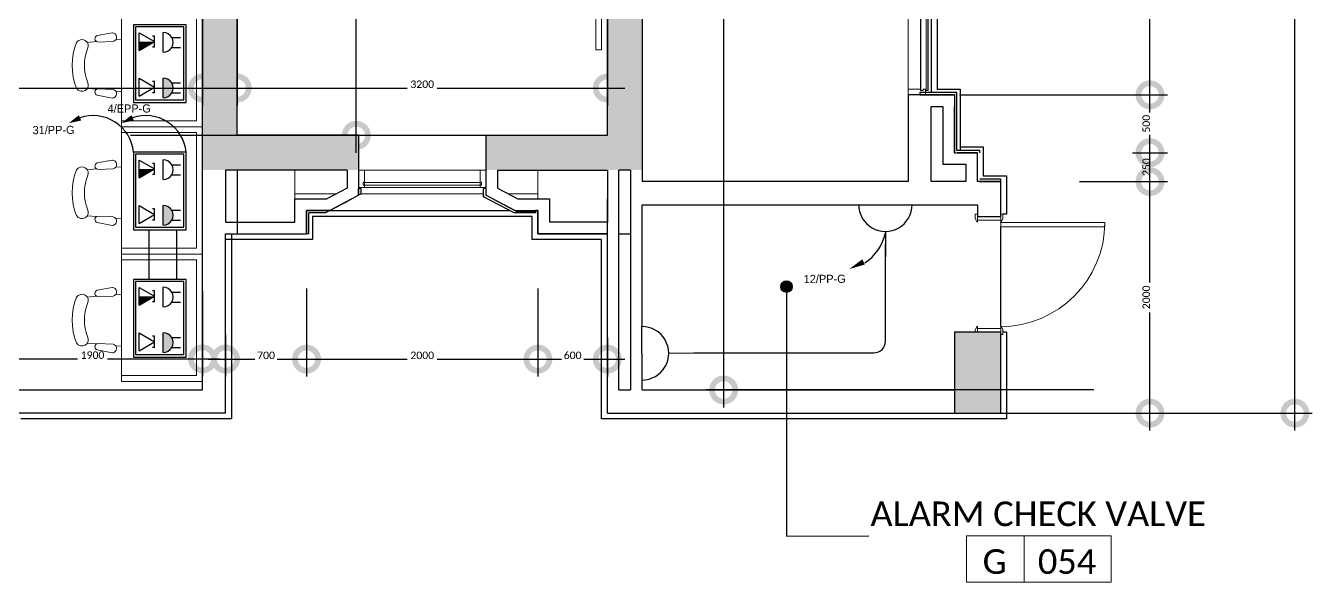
# Model space of a CAD drawing. Header units: metres. Extents: x 15.7 to 112.1, y 4.7 to 71.5.
# Drawn here: x 86.07 to 97.19, y 36.89 to 41.69 of the extents above; entities that cross this region are included whole.
import ezdxf

# ---------------------------------------------------------------- set-up
doc = ezdxf.new("R2010")
doc.units = ezdxf.units.M
doc.set_wipeout_variables(frame=1)
doc.linetypes.add('ECG_Line-Ptrn-Sold', pattern=[9144.001, 9144, -0.001])
doc.layers.get('0').update_dxf_attribs({"color": 3})
for name, color, linetype in [('00', 252, 'Continuous'), ('E-SOCKET', 3, 'Continuous'), ('EL. BLOCK', 3, 'Continuous'), ('PW', 4, 'Continuous')]:
    doc.layers.add(name, color=color, linetype=linetype)
for name, color, linetype, lineweight in [('03-A-XR-GF$0$A-FURN', 55, 'Continuous', 5), ('A-DIM', 7, 'Continuous', 5), ('A-DOOR', 5, 'Continuous', 5), ('A-ELEV', 1, 'ECG_Line-Ptrn-Sold', 9), ('A-FLOR-HRAL', 1, 'Continuous', 9), ('A-STAIR', 1, 'ECG_Line-Ptrn-Sold', 13), ('A-TEXT', 7, 'ECG_Line-Ptrn-Sold', 13), ('A-TONE', 40, 'ECG_Line-Ptrn-Sold', 50), ('A-WIN', 4, 'ECG_Line-Ptrn-Sold', 5)]:
    doc.layers.add(name, color=color, linetype=linetype, lineweight=lineweight)
doc.styles.add('Calibri', font='calibri.ttf', dxfattribs={"height": 0.212639})
doc.dimstyles.new('ECG_Dimn-Detl-100', dxfattribs={"dimscale": 0.3048, "dimtxt": 0.25, "dimasz": 1.312336, "dimexe": 0.492126, "dimexo": 0.0625, "dimgap": 0, "dimtad": 1, "dimdec": 0, "dimlfac": 1000, "dimzin": 0, "dimdsep": 46, "dimtxsty": 'Calibri', "dimblk1": 'DOTSMALL', "dimblk2": 'DOTSMALL', "dimsah": 1, "dimcen": 0.09, "dimdle": 0.492126, "dimazin": 0, "dimtfac": 1, "dimtdec": 4, "dimtix": 1, "dimtmove": 0, "dimatfit": 3, "dimfxl": 0.492126, "dimfxlon": 1, "dimtvp": 1, "dimtolj": 1, "dimtzin": 0, "dimarcsym": 2})
doc.dimstyles.new('ECG_Dimn-Detl-100_1', dxfattribs={"dimscale": 0.3048, "dimtxt": 0.25, "dimasz": 1.312336, "dimexe": 0.492126, "dimexo": 0.0625, "dimgap": 0, "dimtad": 1, "dimdec": 0, "dimlfac": 1000, "dimzin": 0, "dimdsep": 46, "dimtxsty": 'Calibri', "dimblk1": 'DOTSMALL', "dimblk2": 'DOTSMALL', "dimsah": 1, "dimcen": 0.09, "dimdle": 0.492126, "dimazin": 0, "dimtfac": 1, "dimtdec": 4, "dimtix": 1, "dimtmove": 2, "dimatfit": 3, "dimfxl": 0.492126, "dimfxlon": 1, "dimtvp": 1, "dimtolj": 1, "dimtzin": 0, "dimarcsym": 2})
doc.dimstyles.new('ECG_Dimn-Detl-100_2', dxfattribs={"dimscale": 0.3048, "dimtxt": 0.25, "dimasz": 1.312336, "dimexe": 0.492126, "dimexo": 0.0625, "dimgap": 0, "dimtad": 1, "dimdec": 0, "dimlfac": 1000, "dimzin": 0, "dimdsep": 46, "dimtxsty": 'Calibri', "dimblk1": 'DOTSMALL', "dimblk2": 'DOTSMALL', "dimsah": 1, "dimcen": 0.09, "dimdle": 0.492126, "dimazin": 0, "dimtfac": 1, "dimtdec": 4, "dimtix": 1, "dimtmove": 0, "dimatfit": 3, "dimfxl": 0.492126, "dimfxlon": 1, "dimtvp": 1, "dimtolj": 1, "dimtzin": 0, "dimarcsym": 2})
pattern_1 = [(0, (0, 0), (0.406, 0.102), [0.034, -0.271, 0.034, -0.271, -1.626]), (0, (0, 0), (0.406, 0.102), [-0.61, 0.034, -0.576, 0.034, -0.271, -0.711]), (0, (0, 0), (0.406, 0.102), [-1.524, 0.034, -0.17, 0.034, -0.474]), (120, (0.152, 0.051), (-0.29133459, 0.30060631), [0.034, -0.271, 0.034, -0.271, -1.626]), (120, (0.152, 0.051), (-0.29133459, 0.30060631), [-0.61, 0.034, -0.576, 0.034, -0.271, -0.711]), (120, (0.152, 0.051), (-0.29133459, 0.30060631), [-1.524, 0.034, -0.17, 0.034, -0.474]), (240, (0.203, 0.254), (-0.11466541, -0.40260631), [0.034, -0.271, 0.034, -0.271, -1.626]), (240, (0.203, 0.254), (-0.11466541, -0.40260631), [-0.61, 0.034, -0.576, 0.034, -0.271, -0.711]), (240, (0.203, 0.254), (-0.11466541, -0.40260631), [-1.524, 0.034, -0.17, 0.034, -0.474])]

# ---------------------------------------------------------------- blocks, each defined once
blk = doc.blocks.new('ECG_ Door-Single Leaf-Gnrc - 1000x2200 mm-V56-GROUND FLOOR PLAN')
at = {"layer": 'A-DOOR'}
for p, q in [((-0.5, 0.12), (-0.48, 0.12)), ((-0.48, 0.12), (-0.454, 0.106)), ((0.454, 0.106), (0.48, 0.12)), ((0.48, 0.12), (0.52, 0.12)), ((0.52, 0.12), (0.52, 0.1)), ((-0.45, 0.1), (-0.5, 0.1)), ((-0.5, 0.1), (-0.468, 0.1)), ((-0.468, 0.1), (-0.468, -0.1)), ((0.5, 0.1), (0.45, 0.1)), ((0.468, 0.1), (0.5, 0.1)), ((0.468, -0.1), (0.468, 0.1)), ((-0.52, -0.12), (-0.52, -0.1)), ((-0.5, -0.1), (-0.45, -0.1)), ((-0.468, -0.1), (-0.5, -0.1)), ((-0.454, -0.106), (-0.48, -0.12)), ((0.408, -0.1), (0.448, -0.1)), ((0.408, -1), (0.408, -0.1)), ((0.408, -0.1), (0.408, -1)), ((0.448, -0.1), (0.408, -0.1)), ((0.448, -0.1), (0.448, -1)), ((0.448, -1), (0.448, -0.1)), ((0.45, -0.1), (0.5, -0.1)), ((0.48, -0.12), (0.454, -0.106)), ((0.5, -0.1), (0.468, -0.1)), ((0.52, -0.1), (0.52, -0.12)), ((-0.48, -0.12), (-0.52, -0.12)), ((0.52, -0.12), (0.48, -0.12)), ((0.448, -1), (0.408, -1)), ((0.408, -1), (0.448, -1))]:
    blk.add_line(p, q, dxfattribs=at)
for centre, radius, start, end in [((-0.458, 0.099), 0.00806, 7.125, 60.2551), ((0.458, 0.099), 0.00806, 119.7449, 172.875), ((-0.458, -0.099), 0.00806, 299.7449, 352.875), ((0.448, -0.1), 0.9, 180, 270), ((0.458, -0.099), 0.00806, 187.125, 240.2551)]:
    blk.add_arc(centre, radius, start, end, dxfattribs=at)
blk = doc.blocks.new('Rectangular Mullion - ECG-RIGHT-END-MULION-DETAIL-V70-GROUND FLOOR PLAN')
at = {"layer": 'A-WIN'}
for p, q in [((0, 0.118), (-0.05, 0.118)), ((-0.05, 0.012), (-0.05, 0.118)), ((0, -0.032), (0, 0.118)), ((-0.05, 0.012), (-0.038, 0.012)), ((-0.038, 0.012), (-0.038, -0.012)), ((-0.038, -0.012), (-0.05, -0.012)), ((-0.05, -0.012), (-0.05, -0.032)), ((-0.05, -0.032), (0, -0.032))]:
    blk.add_line(p, q, dxfattribs=at)
blk = doc.blocks.new('Walls 15 - Walls 2-3115653-GROUND FLOOR PLAN')
at = {"layer": 'A-ELEV'}
for p, q in [((88.394, 40.447), (88.394, 40.242)), ((90.494, 40.242), (90.494, 40.447)), ((88.394, 40.242), (88.753, 40.242)), ((88.394, 40.197), (88.394, 40.242)), ((88.964, 40.242), (90.024, 40.242)), ((90.235, 40.242), (90.494, 40.242)), ((90.494, 40.242), (90.494, 40.197))]:
    blk.add_line(p, q, dxfattribs=at)
blk = doc.blocks.new('Rectangular Mullion - ECG-MID-MULION-DETAIL-V71-GROUND FLOOR PLAN')
at = {"layer": 'A-ELEV'}
for p, q in [((89.994, 40.447), (88.994, 40.447)), ((88.994, 40.317), (88.994, 40.341)), ((89.994, 40.341), (88.994, 40.341)), ((89.994, 40.317), (88.994, 40.317)), ((88.994, 40.297), (89.994, 40.297)), ((89.994, 40.341), (89.994, 40.317))]:
    blk.add_line(p, q, dxfattribs=at)
blk = doc.blocks.new('Rectangular Mullion - ECG-LEFT-END-MULION-DETAIL-V72-GROUND FLOOR PLAN')
at = {"layer": 'A-WIN'}
for p, q in [((0, 0.118), (-0.05, 0.118)), ((-0.05, 0.012), (-0.05, 0.118)), ((0, -0.032), (0, 0.118)), ((-0.05, 0.012), (-0.038, 0.012)), ((-0.038, 0.012), (-0.038, -0.012)), ((-0.038, -0.012), (-0.05, -0.012)), ((-0.05, -0.012), (-0.05, -0.032)), ((-0.05, -0.032), (0, -0.032))]:
    blk.add_line(p, q, dxfattribs=at)
blk = doc.blocks.new('Railing - Railing-3136380-GROUND FLOOR PLAN')
at = {"layer": 'A-FLOR-HRAL'}
for p, q in [((91.044, 43.59), (90.994, 43.567)), ((90.994, 41.787), (90.994, 43.567)), ((91.044, 41.787), (91.044, 43.59)), ((90.994, 41.487), (90.994, 41.787)), ((91.044, 41.487), (91.044, 41.787)), ((91.044, 41.487), (90.994, 41.487))]:
    blk.add_line(p, q, dxfattribs=at)
at = {"layer": 'A-STAIR'}
for p, q in [((90.994, 45.687), (91.044, 45.687)), ((90.994, 45.387), (90.994, 45.687)), ((91.044, 45.387), (91.044, 45.687)), ((90.994, 43.567), (90.994, 45.387)), ((91.044, 43.59), (91.044, 45.387))]:
    blk.add_line(p, q, dxfattribs=at)
blk = doc.blocks.new('B806-B02 - CALL CENTER - FURN GROUND FLOOR_dwg_03-A-XR-GF$0$chair-3478258-GROUND FLOOR PLAN')
at = {"layer": '03-A-XR-GF$0$A-FURN'}
for p, q in [((22.193, -2.559), (22.061, -2.535)), ((21.982, -2.594), (22.027, -2.595)), ((22.188, -2.615), (22.054, -2.611)), ((22.199, -2.611), (22.278, -2.618)), ((21.982, -3.041), (22.027, -3.039)), ((22.188, -3.02), (22.054, -3.024)), ((22.193, -3.075), (22.061, -3.099)), ((22.199, -3.023), (22.278, -3.016))]:
    blk.add_line(p, q, dxfattribs=at)
for centre, radius, start, end in [((22.063, -2.573), 0.0384, 93.5132, 255.9932), ((22.182, -2.586), 0.0291, 282.2827, 67.7765), ((22.323, -2.648), 0.0542, 31.265, 209.6825), ((21.898, -2.817), 0.511, 337.2611, 22.7389), ((21.891, -2.817), 0.411, 339.7134, 20.2866), ((22.323, -2.986), 0.0542, 150.3175, 328.735), ((22.063, -3.061), 0.0384, 104.0068, 266.4868), ((22.182, -3.048), 0.0291, 292.2235, 77.7173)]:
    blk.add_arc(centre, radius, start, end, dxfattribs=at)
blk = doc.blocks.new('B806-B02 - CALL CENTER - FURN GROUND FLOOR_dwg_03-A-XR-GF$0$UNIT130-V137-GROUND FLOOR PLAN')
at = {"layer": '03-A-XR-GF$0$A-FURN'}
for p, q in [((-0.725, -1.05), (-0.725, -0.25)), ((-0.025, -1.2), (-0.725, -1.2))]:
    blk.add_line(p, q, dxfattribs=at)
at = {"layer": '03-A-XR-GF$0$A-FURN', "flags": 128}
for points in [[(-0.725, -1.2), (-0.725, -0.1), (-0.025, -0.1)], [(-0.725, -1.15), (-0.075, -1.15), (-0.075, -0.15), (-0.725, -0.15)]]:
    blk.add_lwpolyline(points, dxfattribs=at)
at = {"extrusion": (0, 0, -1), "zscale": -1}
blk.add_blockref('B806-B02 - CALL CENTER - FURN GROUND FLOOR_dwg_03-A-XR-GF$0$chair-3478258-GROUND FLOOR PLAN', (-21.257, 2.147), dxfattribs=at)
blk = doc.blocks.new('B806-B02 - CALL CENTER - FURN GROUND FLOOR_dwg_03-A-XR-GF$0$UNIT130-V138-GROUND FLOOR PLAN')
at = {"layer": '03-A-XR-GF$0$A-FURN'}
for p, q in [((-0.725, -1.05), (-0.725, -0.25)), ((-0.025, -1.2), (-0.725, -1.2))]:
    blk.add_line(p, q, dxfattribs=at)
at = {"layer": '03-A-XR-GF$0$A-FURN', "flags": 128}
for points in [[(-0.725, -1.2), (-0.725, -0.1), (-0.025, -0.1)], [(-0.725, -1.15), (-0.075, -1.15), (-0.075, -0.15), (-0.725, -0.15)]]:
    blk.add_lwpolyline(points, dxfattribs=at)
at = {"extrusion": (0, 0, -1), "zscale": -1}
blk.add_blockref('B806-B02 - CALL CENTER - FURN GROUND FLOOR_dwg_03-A-XR-GF$0$chair-3478258-GROUND FLOOR PLAN', (-21.257, 2.147), dxfattribs=at)
blk = doc.blocks.new('B806-B02 - CALL CENTER - FURN GROUND FLOOR_dwg_03-A-XR-GF$0$UNIT130-V139-GROUND FLOOR PLAN')
at = {"layer": '03-A-XR-GF$0$A-FURN'}
for p, q in [((-0.725, -1.05), (-0.725, -0.25)), ((-0.025, -1.2), (-0.725, -1.2))]:
    blk.add_line(p, q, dxfattribs=at)
at = {"layer": '03-A-XR-GF$0$A-FURN', "flags": 128}
for points in [[(-0.725, -1.2), (-0.725, -0.1), (-0.025, -0.1)], [(-0.725, -1.15), (-0.075, -1.15), (-0.075, -0.15), (-0.725, -0.15)]]:
    blk.add_lwpolyline(points, dxfattribs=at)
at = {"extrusion": (0, 0, -1), "zscale": -1}
blk.add_blockref('B806-B02 - CALL CENTER - FURN GROUND FLOOR_dwg_03-A-XR-GF$0$chair-3478258-GROUND FLOOR PLAN', (-21.257, 2.147), dxfattribs=at)
blk = doc.blocks.new('B806-B02 - CALL CENTER - FURN GROUND FLOOR_dwg-3278331-GROUND FLOOR PLAN')
at = {"rotation": 359.9999845375016}
for name, p in [('B806-B02 - CALL CENTER - FURN GROUND FLOOR_dwg_03-A-XR-GF$0$UNIT130-V137-GROUND FLOOR PLAN', (87.619, 42.021)), ('B806-B02 - CALL CENTER - FURN GROUND FLOOR_dwg_03-A-XR-GF$0$UNIT130-V138-GROUND FLOOR PLAN', (87.619, 40.921)), ('B806-B02 - CALL CENTER - FURN GROUND FLOOR_dwg_03-A-XR-GF$0$UNIT130-V139-GROUND FLOOR PLAN', (87.619, 39.821))]:
    blk.add_blockref(name, p, dxfattribs=at)
blk = doc.blocks.new('Louver System Panel - ECG_Panl-Louver-Gnrc-3401721-GROUND FLOOR PLAN')
at = {"layer": 'A-WIN'}
for p, q in [((0.762, 0.009), (-0.762, 0.009)), ((-0.243, 0.009), (-0.762, 0.009)), ((-0.243, 0.009), (-0.762, 0.009)), ((-0.243, 0.009), (-0.762, 0.009)), ((-0.243, 0.009), (-0.762, 0.009)), ((-0.243, 0.009), (-0.762, 0.009)), ((-0.243, 0.009), (-0.762, 0.009)), ((-0.243, 0.009), (-0.762, 0.009)), ((-0.077, 0.009), (-0.214, 0.009)), ((-0.077, 0.009), (-0.214, 0.009)), ((-0.077, 0.009), (-0.214, 0.009)), ((-0.077, 0.009), (-0.214, 0.009)), ((-0.077, 0.009), (-0.214, 0.009)), ((-0.077, 0.009), (-0.214, 0.009)), ((-0.077, 0.009), (-0.214, 0.009)), ((0.025, 0.009), (-0.049, 0.009)), ((0.025, 0.009), (-0.049, 0.009)), ((0.025, 0.009), (-0.049, 0.009)), ((0.025, 0.009), (-0.049, 0.009)), ((0.025, 0.009), (-0.049, 0.009)), ((0.025, 0.009), (-0.049, 0.009)), ((0.025, 0.009), (-0.049, 0.009)), ((0.1, 0.009), (0.06, 0.009)), ((0.1, 0.009), (0.06, 0.009)), ((0.1, 0.009), (0.06, 0.009)), ((0.1, 0.009), (0.06, 0.009)), ((0.1, 0.009), (0.06, 0.009)), ((0.1, 0.009), (0.06, 0.009)), ((0.1, 0.009), (0.06, 0.009)), ((0.264, 0.009), (0.214, 0.009)), ((0.264, 0.009), (0.214, 0.009)), ((0.264, 0.009), (0.214, 0.009)), ((0.264, 0.009), (0.214, 0.009)), ((0.264, 0.009), (0.214, 0.009)), ((0.264, 0.009), (0.214, 0.009)), ((0.264, 0.009), (0.214, 0.009)), ((0.5, 0.009), (0.283, 0.009)), ((0.5, 0.009), (0.283, 0.009)), ((0.5, 0.009), (0.283, 0.009)), ((0.5, 0.009), (0.283, 0.009)), ((0.5, 0.009), (0.283, 0.009)), ((0.5, 0.009), (0.283, 0.009)), ((0.5, 0.009), (0.283, 0.009)), ((0.693, 0.009), (0.577, 0.009)), ((0.693, 0.009), (0.577, 0.009)), ((0.693, 0.009), (0.577, 0.009)), ((0.693, 0.009), (0.577, 0.009)), ((0.693, 0.009), (0.577, 0.009)), ((0.693, 0.009), (0.577, 0.009)), ((0.693, 0.009), (0.577, 0.009)), ((-0.762, -0.039), (-0.762, -0.032)), ((0.762, -0.039), (-0.762, -0.039)), ((-0.762, -0.039), (-0.762, -0.053)), ((-0.762, -0.053), (0.762, -0.053)), ((-0.762, -0.054), (0.762, -0.054)), ((-0.762, -0.054), (-0.243, -0.054)), ((-0.762, -0.054), (-0.243, -0.054)), ((-0.762, -0.054), (-0.243, -0.054)), ((-0.762, -0.054), (-0.243, -0.054)), ((-0.762, -0.054), (-0.243, -0.054)), ((-0.762, -0.054), (-0.243, -0.054)), ((-0.214, -0.054), (-0.077, -0.054)), ((-0.214, -0.054), (-0.077, -0.054)), ((-0.214, -0.054), (-0.077, -0.054)), ((-0.214, -0.054), (-0.077, -0.054)), ((-0.214, -0.054), (-0.077, -0.054)), ((-0.214, -0.054), (-0.077, -0.054)), ((-0.049, -0.054), (0.025, -0.054)), ((-0.049, -0.054), (0.025, -0.054)), ((-0.049, -0.054), (0.025, -0.054)), ((-0.049, -0.054), (0.025, -0.054)), ((-0.049, -0.054), (0.025, -0.054)), ((-0.049, -0.054), (0.025, -0.054)), ((0.06, -0.054), (0.1, -0.054)), ((0.06, -0.054), (0.1, -0.054)), ((0.06, -0.054), (0.1, -0.054)), ((0.06, -0.054), (0.1, -0.054)), ((0.06, -0.054), (0.1, -0.054)), ((0.06, -0.054), (0.1, -0.054)), ((0.214, -0.054), (0.264, -0.054)), ((0.214, -0.054), (0.264, -0.054)), ((0.214, -0.054), (0.264, -0.054)), ((0.214, -0.054), (0.264, -0.054)), ((0.214, -0.054), (0.264, -0.054)), ((0.214, -0.054), (0.264, -0.054)), ((0.283, -0.054), (0.5, -0.054)), ((0.283, -0.054), (0.5, -0.054)), ((0.283, -0.054), (0.5, -0.054)), ((0.283, -0.054), (0.5, -0.054)), ((0.283, -0.054), (0.5, -0.054)), ((0.283, -0.054), (0.5, -0.054)), ((0.577, -0.054), (0.693, -0.054)), ((0.577, -0.054), (0.693, -0.054)), ((0.577, -0.054), (0.693, -0.054)), ((0.577, -0.054), (0.693, -0.054)), ((0.577, -0.054), (0.693, -0.054)), ((0.577, -0.054), (0.693, -0.054)), ((0.762, -0.032), (0.762, -0.039)), ((0.762, -0.053), (0.762, -0.039))]:
    blk.add_line(p, q, dxfattribs=at)
at = {"layer": 'A-WIN', "flags": 128}
for points in [[(-0.762, -0.053), (-0.762, -0.054), (-0.762, -0.053), (-0.762, -0.053)], [(-0.762, -0.053), (-0.762, -0.054), (-0.762, -0.053)], [(-0.762, -0.053), (-0.762, -0.054), (-0.762, -0.053)], [(-0.762, -0.053), (-0.762, -0.054), (-0.762, -0.053)], [(-0.762, -0.053), (-0.762, -0.054), (-0.762, -0.053)], [(-0.762, -0.053), (-0.762, -0.054), (-0.762, -0.053)], [(-0.762, -0.053), (-0.762, -0.054), (-0.762, -0.053)], [(0.762, -0.053), (0.762, -0.053), (0.762, -0.054)]]:
    blk.add_lwpolyline(points, dxfattribs=at)
blk = doc.blocks.new('Rectangular Mullion - ECG-LEFT-END-MULION-DETAIL-V160-GROUND FLOOR PLAN')
at = {"layer": 'A-ELEV'}
for p, q in [((93.694, 46.447), (93.694, 44.947)), ((93.8, 46.447), (93.804, 46.447)), ((93.8, 44.947), (93.8, 46.447)), ((93.804, 44.947), (93.8, 44.947))]:
    blk.add_line(p, q, dxfattribs=at)
blk = doc.blocks.new('Rectangular Mullion - ECG-LEFT-END-MULION-DETAIL-3044803-GROUND FLOOR PLAN')
at = {"layer": 'A-WIN'}
for p, q in [((0, 0.032), (-0.05, 0.032)), ((-0.05, 0.032), (-0.05, 0.012)), ((-0.05, 0.012), (-0.038, 0.012)), ((-0.038, 0.012), (-0.038, -0.012)), ((0, -0.118), (0, 0.032)), ((-0.05, -0.012), (-0.05, -0.118)), ((-0.038, -0.012), (-0.05, -0.012)), ((-0.05, -0.118), (0, -0.118))]:
    blk.add_line(p, q, dxfattribs=at)
blk = doc.blocks.new('ECG_G-Tag-Room - ECG_G-Tag-Room-Engl-1568319-GROUND FLOOR PLAN')
at = {"layer": 'A-TEXT'}
for p, q in [((-0.00625, 0), (-0.00625, -0.004)), ((0.00625, 0), (-0.00625, 0)), ((-0.00125, -0.004), (-0.00125, 0)), ((0.00625, 0), (0.00625, -0.004)), ((0.00625, -0.004), (-0.00625, -0.004))]:
    blk.add_line(p, q, dxfattribs=at)
blk = doc.blocks.new('_DotSmall')
at = {"color": 0, "linetype": 'ByBlock', "const_width": 0.5}
blk.add_lwpolyline([(-0.0625, 0, 1), (0.0625, 0, 1)], format="xyb", close=True, dxfattribs=at)
blk = doc.blocks.new('SS')
at = {"color": 3}
blk.add_wipeout([(-0.231, 0), (-0.222, 0.062), (-0.202, 0.111), (-0.167, 0.159), (-0.126, 0.193), (-0.069, 0.22), (-0.025, 0.229), (0.05, 0.225), (0.112, 0.201), (0.155, 0.171), (0.195, 0.123), (0.218, 0.077), (0.229, 0.025), (0.229, 0)], dxfattribs=at)
at = {"layer": 'E-SOCKET', "color": 3}
for points in [[(0, 0.231), (-0.002, 0.449)], [(0.231, 0), (-0.231, 0)]]:
    blk.add_lwpolyline(points, dxfattribs=at)
blk.add_arc((0, 0), 0.231, 359.9102, 180.0898, dxfattribs=at)

msp = doc.modelspace()

# ---------------------------------------------------------------- hatches: boundary and pattern name
at = {"layer": '00'}
for points in [[(87.5939, 40.7473), (87.7439, 40.7473), (87.7439, 46.9902), (87.8939, 46.9902), (87.8939, 47.3473), (87.5939, 47.3473), (87.5939, 40.877)], [(91.2439, 40.7473), (91.3939, 40.7473), (91.3939, 47.3473), (91.0939, 47.3473), (91.0939, 46.9902), (91.2439, 46.9902), (91.2439, 40.877)], [(87.7849, 40.7473), (87.8939, 40.7473), (87.8939, 46.9902), (87.7439, 46.9902), (87.7439, 40.7473)], [(91.2439, 40.7473), (91.2439, 46.9902), (91.0939, 46.9902), (91.0939, 40.7473)], [(94.0939, 38.3473), (94.4939, 38.3473), (94.4939, 39.0473), (94.0939, 39.0473), (94.0939, 38.5473)]]:
    msp.add_hatch(color=256, dxfattribs=at).paths.add_polyline_path(points, flags=0)
h = msp.add_hatch(dxfattribs=at)
h.set_pattern_fill('FP_3', color=256, style=0, pattern_type=2)
h.set_pattern_definition(pattern_1)
h.paths.add_polyline_path([(94.1139, 40.6123), (94.1139, 41.1123), (94.1089, 41.1123), (94.1089, 40.6123)], flags=0)
h = msp.add_hatch(color=256, dxfattribs=at)
h.paths.add_polyline_path([(91.2939, 40.4473), (91.3939, 40.4473), (91.3939, 40.7473), (91.2439, 40.7473), (91.2439, 40.4473)], flags=0)
h.paths.add_polyline_path([(87.7439, 40.4473), (87.7439, 40.7473), (87.5939, 40.7473), (87.5939, 40.4473)], flags=0)
h = msp.add_hatch(color=256, dxfattribs=at)
h.paths.add_polyline_path([(91.1939, 40.4473), (91.2439, 40.4473), (91.2439, 40.7473), (90.0439, 40.7473), (90.0439, 40.4473), (91.0939, 40.4473)], flags=0)
h.paths.add_polyline_path([(88.8439, 40.4473), (88.9439, 40.4473), (88.9439, 40.7473), (87.7439, 40.7473), (87.7439, 40.4473), (88.5134, 40.4473)], flags=0)
h = msp.add_hatch(dxfattribs=at)
h.set_pattern_fill('FP_3', color=256, style=0, pattern_type=2)
h.set_pattern_definition(pattern_1)
h.paths.add_polyline_path([(90.0289, 40.2202), (90.0289, 40.2873), (90.0239, 40.2873), (90.0239, 40.2228)], flags=0)
h = msp.add_hatch(dxfattribs=at)
h.set_pattern_fill('FP_3', color=256, style=0, pattern_type=2)
h.set_pattern_definition(pattern_1)
h.paths.add_polyline_path([(90.2898, 40.0773), (90.2921, 40.0818), (90.0724, 40.1973), (90.0616, 40.1973), (90.1439, 40.154)], flags=0)
h = msp.add_hatch(color=256, dxfattribs=at)
edge = h.paths.add_edge_path(flags=0)
edge.add_arc((92.6429, 39.44), 0.05, 0, 360)
at = {"layer": 'A-TONE'}
h = msp.add_hatch(dxfattribs=at)
h.set_pattern_fill('FP_3', color=256, style=0, pattern_type=2)
h.set_pattern_definition(pattern_1)
h.paths.add_polyline_path([(94.3139, 40.6123), (94.3139, 40.6173), (94.1139, 40.6173), (94.1139, 40.6123), (94.3089, 40.6123)], flags=0)
h = msp.add_hatch(dxfattribs=at)
h.set_pattern_fill('FP_3', color=256, style=0, pattern_type=2)
h.set_pattern_definition(pattern_1)
h.paths.add_polyline_path([(88.5134, 39.8973), (88.5139, 39.8973), (88.5134, 40.0773), (88.5089, 40.0773), (88.5089, 39.8973)], flags=0)
at = {"layer": 'E-SOCKET', "lineweight": -3, "ltscale": 0.05, "transparency": 33554658}
h = msp.add_hatch(color=1, dxfattribs=at)
h.dxf.hatch_style = 1
edge = h.paths.add_edge_path()
edge.add_line((87.2556, 41.0715), (87.2556, 41.2424))
edge.add_ellipse((87.2556, 41.1569), major_axis=(0.0604, -0.0604), ratio=1, start_angle=-45, end_angle=135, ccw=False)
h = msp.add_hatch(color=1, dxfattribs=at)
h.dxf.hatch_style = 1
edge = h.paths.add_edge_path()
edge.add_line((87.2556, 39.9715), (87.2556, 40.1424))
edge.add_ellipse((87.2556, 40.0569), major_axis=(0.0604, -0.0604), ratio=1, start_angle=-45, end_angle=135, ccw=False)
h = msp.add_hatch(color=1, dxfattribs=at)
h.dxf.hatch_style = 1
edge = h.paths.add_edge_path()
edge.add_line((87.2556, 38.8715), (87.2556, 39.0424))
edge.add_ellipse((87.2556, 38.9569), major_axis=(0.0604, -0.0604), ratio=1, start_angle=-45, end_angle=135, ccw=False)
at = {"layer": 'EL. BLOCK', "linetype": 'ByBlock'}
h = msp.add_hatch(color=4, dxfattribs=at)
h.dxf.hatch_style = 1
h.paths.add_polyline_path([(87.1807, 41.5563), (87.0473, 41.5563), (87.0473, 41.4793)])
h = msp.add_hatch(color=4, dxfattribs=at)
h.dxf.hatch_style = 1
h.paths.add_polyline_path([(87.1807, 40.4563), (87.0473, 40.4563), (87.0473, 40.3793)])
h = msp.add_hatch(color=4, dxfattribs=at)
h.dxf.hatch_style = 1
h.paths.add_polyline_path([(87.1807, 39.3563), (87.0473, 39.3563), (87.0473, 39.2793)])

# ---------------------------------------------------------------- linework, layer by layer
at = {"elevation": 5.594}
msp.add_lwpolyline([(86.4383, 40.8519, 0, 0.05, 0), (86.536, 40.8982, 0.05, 0.05, 0)], format="xyseb", dxfattribs=at)
at = {"color": 1, "elevation": 5.594}
msp.add_lwpolyline([(86.8934, 40.8519, 0, 0.05, 0), (86.9911, 40.8982, 0.05, 0.05, 0)], format="xyseb", dxfattribs=at)
at = {"color": 3}
msp.add_lwpolyline([(87.1305, 39.9308), (87.1305, 39.5026)], dxfattribs=at)
at = {"color": 1}
msp.add_lwpolyline([(87.3708, 39.9308), (87.3708, 39.5026)], dxfattribs=at)
msp.add_arc((86.6481, 40.5656), 0.3521, 6.0268, 108.61281)
msp.add_arc((87.1032, 40.5656), 0.3521, 6.0268, 108.61281, dxfattribs=at)
at = {"layer": '00'}
for p, q in [((87.5939, 38.5473), (87.5939, 53.7473)), ((91.3939, 47.3473), (91.3939, 40.3473)), ((87.8939, 40.7473), (87.8939, 47.1473)), ((91.0939, 40.7473), (91.0939, 43.5873)), ((93.9439, 42.9973), (93.9439, 41.1473)), ((93.8939, 42.6973), (93.8939, 41.1173)), ((93.9439, 41.1473), (94.1439, 41.1473)), ((94.1439, 41.1473), (94.1439, 40.6173)), ((94.0939, 41.0973), (93.6939, 41.0973)), ((93.6939, 41.0973), (93.6939, 40.3473)), ((94.1139, 41.1173), (93.7939, 41.1173)), ((93.7939, 41.1173), (93.7939, 41.0973)), ((93.7939, 41.0973), (94.0939, 41.0973)), ((94.0939, 41.0973), (94.0939, 40.9973)), ((94.0939, 41.0973), (94.0939, 40.5973)), ((94.1139, 40.6173), (94.1139, 41.1173)), ((93.8939, 40.3473), (93.8939, 40.9973)), ((93.8939, 40.9973), (93.9939, 40.9973)), ((93.9939, 40.9973), (93.9939, 40.4973)), ((94.0939, 40.5973), (94.0939, 40.9973)), ((88.9439, 40.7473), (87.8939, 40.7473)), ((88.9439, 40.7473), (90.0439, 40.7473)), ((88.9439, 40.7473), (88.9439, 40.2292)), ((90.0439, 40.7473), (91.0939, 40.7473)), ((90.0439, 40.7473), (90.0439, 40.2292)), ((94.0939, 40.5973), (94.1089, 40.5973)), ((94.3139, 40.6173), (94.1139, 40.6173)), ((94.2939, 40.5973), (94.1139, 40.5973)), ((94.1139, 40.5973), (94.2939, 40.5973)), ((94.1439, 40.6473), (94.3439, 40.6473)), ((94.2939, 40.3473), (94.2939, 40.5973)), ((94.3139, 40.5973), (94.3139, 40.6173)), ((94.3439, 40.6473), (94.3439, 40.3973)), ((93.9939, 40.4973), (94.1939, 40.4973)), ((94.1939, 40.4973), (94.1939, 40.3473)), ((88.8439, 40.4473), (87.7939, 40.4473)), ((87.7939, 40.4473), (87.7939, 39.9973)), ((87.8939, 40.4473), (87.8939, 39.8973)), ((88.8439, 40.4473), (88.8439, 40.2896)), ((90.1439, 40.4473), (91.0939, 40.4473)), ((90.1439, 40.4473), (90.1439, 40.2896)), ((91.0939, 40.4473), (91.0939, 39.9973)), ((91.2939, 40.4473), (91.1939, 40.4473)), ((91.1939, 38.5473), (91.1939, 40.4473)), ((91.2939, 40.4473), (91.2939, 38.5473)), ((94.3439, 40.3973), (94.5439, 40.3973)), ((94.5439, 40.3973), (94.5439, 40.0673)), ((88.8439, 40.2896), (88.6684, 40.1973)), ((88.9439, 40.2292), (88.9439, 40.2873)), ((88.9639, 40.2873), (88.9439, 40.2873)), ((88.9639, 40.2873), (88.9639, 40.2397)), ((90.0239, 40.2171), (90.0239, 40.2873)), ((90.0439, 40.2873), (90.0239, 40.2873)), ((90.0439, 40.2873), (90.0439, 40.2292)), ((90.1439, 40.2896), (90.3194, 40.1973)), ((93.6939, 40.3473), (91.3939, 40.3473)), ((94.1939, 40.3473), (93.8939, 40.3473)), ((94.4939, 40.3473), (94.2939, 40.3473)), ((94.4939, 40.3673), (94.3139, 40.3673)), ((94.3139, 40.3473), (94.4939, 40.3473)), ((94.4939, 40.3473), (94.4939, 40.3673)), ((94.4939, 40.0473), (94.4939, 40.3473)), ((88.3939, 39.9973), (88.3939, 40.1973)), ((88.3939, 40.1973), (88.6684, 40.1973)), ((88.6931, 40.0973), (88.8833, 40.1973)), ((88.6931, 40.0973), (88.8439, 40.1766)), ((88.9439, 40.2292), (88.8439, 40.1766)), ((88.9639, 40.2397), (88.9439, 40.2292)), ((90.2898, 40.0773), (90.0239, 40.2171)), ((90.2947, 40.0973), (90.0439, 40.2292)), ((90.2947, 40.0973), (90.0439, 40.2292)), ((90.1046, 40.1973), (90.2947, 40.0973)), ((90.3194, 40.1973), (90.5939, 40.1973)), ((90.5939, 40.1973), (90.5939, 39.9973)), ((91.0939, 39.8973), (91.0939, 40.1973)), ((91.3939, 38.5473), (91.3939, 40.1473)), ((91.3939, 40.1473), (94.2939, 40.1473)), ((94.2939, 40.1473), (94.2939, 40.0473)), ((88.4939, 40.0973), (88.4939, 39.8973)), ((88.6931, 40.0973), (88.4939, 40.0973)), ((88.4939, 40.0973), (88.6931, 40.0973)), ((88.4939, 39.8973), (88.4939, 40.0973)), ((88.4939, 40.0973), (88.6931, 40.0973)), ((88.4939, 39.8973), (88.4939, 40.0973)), ((88.6551, 40.0773), (88.5139, 40.0773)), ((88.5139, 39.8973), (88.5139, 40.0773)), ((90.4439, 40.0473), (88.5439, 40.0473)), ((88.5439, 40.0473), (88.5439, 39.8473)), ((88.6551, 40.0773), (88.6931, 40.0973)), ((88.6931, 40.0973), (90.2518, 40.0973)), ((90.4739, 40.0773), (90.2898, 40.0773)), ((90.2947, 40.0973), (90.4939, 40.0973)), ((90.2991, 40.095), (90.3233, 40.0823)), ((90.4739, 40.0823), (90.3233, 40.0823)), ((90.3233, 40.0823), (90.4739, 40.0823)), ((90.4439, 39.8473), (90.4439, 40.0473)), ((90.4939, 40.0973), (90.4739, 40.0973)), ((90.4739, 40.0973), (90.4739, 40.0773)), ((90.4939, 39.8973), (90.4939, 40.0973)), ((90.4939, 40.0973), (90.4939, 39.8973)), ((94.2939, 40.0473), (94.4939, 40.0473)), ((94.5439, 40.0673), (94.5139, 40.0673)), ((87.7939, 39.9973), (88.3939, 39.9973)), ((91.0939, 39.9973), (90.5939, 39.9973)), ((94.4939, 39.9953), (94.4939, 39.9973)), ((94.4939, 39.0973), (94.4939, 39.9553)), ((87.7939, 38.3473), (87.7939, 39.8973)), ((87.7939, 39.8973), (88.4939, 39.8973)), ((88.5439, 39.8473), (87.7939, 39.8473)), ((87.8439, 39.8973), (87.8439, 38.2973)), ((87.8939, 39.8973), (88.4939, 39.8973)), ((88.5139, 39.8973), (88.4939, 39.8973)), ((91.0439, 39.8473), (90.4439, 39.8473)), ((91.0939, 39.8973), (90.4939, 39.8973)), ((90.4939, 39.8973), (91.0939, 39.8973)), ((91.0439, 38.2973), (91.0439, 39.8473)), ((91.0939, 38.3473), (91.0939, 39.8973)), ((91.1939, 39.8973), (91.2939, 39.8973)), ((92.6429, 39.44), (92.6429, 37.2831)), ((94.4939, 39.0473), (94.0939, 39.0473)), ((94.0939, 39.0473), (94.0939, 38.5473)), ((94.4939, 38.3473), (94.4939, 39.0473)), ((94.5439, 39.0473), (94.5139, 39.0473)), ((94.5439, 39.0473), (94.5439, 38.2973)), ((85.6939, 38.5473), (87.5939, 38.5473)), ((91.1939, 38.5473), (91.2939, 38.5473)), ((91.3939, 38.5473), (94.0939, 38.5473)), ((94.0939, 38.5473), (94.0939, 38.3473)), ((87.7939, 38.3473), (85.9539, 38.3473)), ((87.8439, 38.2973), (86.0239, 38.2973)), ((94.5439, 38.2973), (91.0439, 38.2973)), ((91.0939, 38.3473), (94.0939, 38.3473)), ((94.0939, 38.3473), (94.4939, 38.3473)), ((92.6429, 37.2831), (93.354, 37.2864))]:
    msp.add_line(p, q, dxfattribs=at)
msp.add_circle((92.6429, 39.44), 0.05, dxfattribs=at)
at = {"layer": 'E-SOCKET', "color": 3}
for p, q in [((87.2557, 41.4643), (87.2557, 41.6352)), ((87.3298, 41.5923), (87.4047, 41.5923)), ((87.3298, 41.5072), (87.4044, 41.5072)), ((87.2557, 41.0713), (87.2557, 41.2422)), ((87.3298, 41.1994), (87.4047, 41.1994)), ((87.3298, 41.1142), (87.4044, 41.1142)), ((87.2557, 40.3643), (87.2557, 40.5352)), ((87.3298, 40.4923), (87.4047, 40.4923)), ((87.3298, 40.4072), (87.4044, 40.4072)), ((87.2557, 39.9713), (87.2557, 40.1422)), ((87.3298, 40.0994), (87.4047, 40.0994)), ((87.3298, 40.0142), (87.4044, 40.0142)), ((87.2557, 39.2643), (87.2557, 39.4352)), ((87.3298, 39.3923), (87.4047, 39.3923)), ((87.3298, 39.3072), (87.4044, 39.3072)), ((87.2557, 38.8713), (87.2557, 39.0422)), ((87.3298, 38.9994), (87.4047, 38.9994)), ((87.3298, 38.9142), (87.4044, 38.9142))]:
    msp.add_line(p, q, dxfattribs=at)
for points in [[(87.4534, 41.7026), (86.9983, 41.7026), (86.9983, 41.0308), (87.4534, 41.0308)], [(87.4534, 40.6026), (86.9983, 40.6026), (86.9983, 39.9308), (87.4534, 39.9308)], [(87.4534, 39.5026), (86.9983, 39.5026), (86.9983, 38.8308), (87.4534, 38.8308)]]:
    msp.add_lwpolyline(points, close=True, dxfattribs=at)
at = {"layer": 'E-SOCKET', "color": 3, "ltscale": 1000}
for points in [[(87.4339, 41.6849), (87.0166, 41.6849), (87.0166, 41.0535), (87.4339, 41.0535)], [(87.4339, 40.5849), (87.0166, 40.5849), (87.0166, 39.9535), (87.4339, 39.9535)], [(87.4339, 39.4849), (87.0166, 39.4849), (87.0166, 38.8535), (87.4339, 38.8535)]]:
    msp.add_lwpolyline(points, close=True, dxfattribs=at)
at = {"layer": 'E-SOCKET', "color": 3}
for centre in [(87.2557, 41.5498), (87.2557, 41.1568), (87.2557, 40.4498), (87.2557, 40.0568), (87.2557, 39.3498), (87.2557, 38.9568)]:
    msp.add_ellipse(centre, major_axis=(0.0604, -0.0604), ratio=1, start_param=-0.7853982, end_param=2.3561945, dxfattribs=at)
at = {"layer": 'PW', "color": 4}
for p, q in [((87.0473, 41.4793), (87.0473, 41.6333)), ((87.1807, 41.6043), (87.1622, 41.6043)), ((87.1807, 41.5083), (87.1807, 41.6043)), ((87.0473, 41.4793), (87.1807, 41.5563)), ((87.1807, 41.5083), (87.1622, 41.5083)), ((87.0473, 41.0866), (87.0473, 41.2406)), ((87.0473, 41.0866), (87.1807, 41.1636)), ((87.1807, 41.2116), (87.1622, 41.2116)), ((87.1807, 41.1156), (87.1807, 41.2116)), ((87.1807, 41.1156), (87.1622, 41.1156)), ((87.0473, 40.3793), (87.0473, 40.5333)), ((87.1807, 40.5043), (87.1622, 40.5043)), ((87.1807, 40.4083), (87.1807, 40.5043)), ((87.0473, 40.3793), (87.1807, 40.4563)), ((87.1807, 40.4083), (87.1622, 40.4083)), ((87.0473, 39.9866), (87.0473, 40.1406)), ((87.0473, 39.9866), (87.1807, 40.0636)), ((87.1807, 40.1116), (87.1622, 40.1116)), ((87.1807, 40.0156), (87.1807, 40.1116)), ((87.1807, 40.0156), (87.1622, 40.0156)), ((87.0473, 39.2793), (87.0473, 39.4333)), ((87.1807, 39.4043), (87.1622, 39.4043)), ((87.1807, 39.3083), (87.1807, 39.4043)), ((87.0473, 39.2793), (87.1807, 39.3563)), ((87.1807, 39.3083), (87.1622, 39.3083)), ((87.0473, 38.8866), (87.0473, 39.0406)), ((87.0473, 38.8866), (87.1807, 38.9636)), ((87.1807, 39.0116), (87.1622, 39.0116)), ((87.1807, 38.9156), (87.1807, 39.0116)), ((87.1807, 38.9156), (87.1622, 38.9156))]:
    msp.add_line(p, q, dxfattribs=at)
for points in [[(87.0473, 41.6333), (87.1807, 41.5563)], [(87.0473, 41.2406), (87.1807, 41.1636)], [(87.0473, 40.5333), (87.1807, 40.4563)], [(87.0473, 40.1406), (87.1807, 40.0636)], [(87.0473, 39.4333), (87.1807, 39.3563)], [(87.0473, 39.0406), (87.1807, 38.9636)]]:
    msp.add_lwpolyline(points, dxfattribs=at)

# ---------------------------------------------------------------- block references
at = {"layer": '00'}
for name, p in [('B806-B02 - CALL CENTER - FURN GROUND FLOOR_dwg-3278331-GROUND FLOOR PLAN', (0, 0)), ('Railing - Railing-3136380-GROUND FLOOR PLAN', (0, 0)), ('Rectangular Mullion - ECG-LEFT-END-MULION-DETAIL-V160-GROUND FLOOR PLAN', (0, -3.8)), ('Walls 15 - Walls 2-3115653-GROUND FLOOR PLAN', (0, 0)), ('Rectangular Mullion - ECG-MID-MULION-DETAIL-V71-GROUND FLOOR PLAN', (0, 0)), ('Rectangular Mullion - ECG-LEFT-END-MULION-DETAIL-V72-GROUND FLOOR PLAN', (90.0439, 40.3293))]:
    msp.add_blockref(name, p, dxfattribs=at)
for name, p, rotation in [('Louver System Panel - ECG_Panl-Louver-Gnrc-3401721-GROUND FLOOR PLAN', (93.8119, 41.8973), 90), ('Rectangular Mullion - ECG-LEFT-END-MULION-DETAIL-3044803-GROUND FLOOR PLAN', (93.8119, 41.0973), 270), ('ECG_ Door-Single Leaf-Gnrc - 1000x2200 mm-V56-GROUND FLOOR PLAN', (94.3939, 39.5473), 89.99999999999953)]:
    msp.add_blockref(name, p, dxfattribs=dict(at, rotation=rotation))
at = {"layer": '00', "extrusion": (0, 0, -1)}
msp.add_blockref('Rectangular Mullion - ECG-RIGHT-END-MULION-DETAIL-V70-GROUND FLOOR PLAN', (-88.9439, 40.3293), dxfattribs=at)
at = {"layer": '00', "xscale": 99.99999999999993, "yscale": 99.99999999999993, "zscale": 99.99999999999993}
msp.add_blockref('ECG_G-Tag-Room - ECG_G-Tag-Room-Engl-1568319-GROUND FLOOR PLAN', (94.8226, 37.2864), dxfattribs=at)

# ---------------------------------------------------------------- texts
at = {"color": 1}
msp.add_text('4/EPP-G', height=0.07079, rotation=0.34512, dxfattribs=at).set_placement((86.7743, 40.9421, 1.8899))
for s, p in [('31/PP-G', (86.1259, 40.7569, 1.8899)), ('12/PP-G', (92.7916, 39.4704))]:
    msp.add_text(s, height=0.07079, rotation=0.34512).set_placement(p)
at = {"layer": '00', "attachment_point": 2, "line_spacing_factor": 1.156427, "style": 'Calibri'}
for s, insert, char_height, width in [('ALARM CHECK VALVE', (94.8177, 37.584), 0.212639, 3.513), ('\\fCalibri|b0|i0|c178|p34|;G', (94.4422, 37.1715), 0.212639, 0.255), ('054', (95.0677, 37.1715), 0.21264, 0.612)]:
    msp.add_mtext(s, dxfattribs=dict(at, insert=insert, char_height=char_height, width=width))

# ---------------------------------------------------------------- dimensions: what is measured, and where the dimension line sits
at = {"layer": 'A-DIM'}
for base, p1, p2, dimstyle, override in [((97.0373, 49.2473), (96.8873, 38.3473), (96.8873, 49.2473), 'ECG_Dimn-Detl-100_2', {"dimpost": '<>', "dimfxl": 10.9}), ((92.0994, 38.5473), (92.2494, 49.0473), (92.2494, 38.5473), 'ECG_Dimn-Detl-100', {"dimpost": '<>', "dimfxl": 10.5}), ((88.9242, 47.1473), (88.7742, 40.7473), (88.7742, 47.1473), 'ECG_Dimn-Detl-100', {"dimpost": '<>', "dimfxl": 6.4}), ((95.7846, 46.4973), (95.6346, 41.0973), (95.6346, 46.4973), 'ECG_Dimn-Detl-100_2', {"dimpost": '<>', "dimfxl": 5.4}), ((95.7846, 41.0973), (95.6346, 40.5973), (95.6346, 41.0973), 'ECG_Dimn-Detl-100_2', {"dimpost": '<>', "dimfxl": 0.5}), ((95.7846, 40.5973), (95.6346, 40.3473), (95.6346, 40.5973), 'ECG_Dimn-Detl-100_2', {"dimpost": '<>', "dimfxl": 0.25}), ((95.7846, 40.3473), (95.6346, 38.3473), (95.6346, 40.3473), 'ECG_Dimn-Detl-100_2', {"dimpost": '<>', "dimfxl": 2})]:
    msp.add_linear_dim(base=base, p1=p1, p2=p2, angle=90, dimstyle=dimstyle, override=override, dxfattribs=at).render()
msp.add_linear_dim(base=(87.5939, 41.1556), p1=(72.8939, 41.3056), p2=(87.5939, 41.3056), location=(79.7853, 41.3085), dimstyle='ECG_Dimn-Detl-100_1', override={"dimpost": '<>', "dimfxl": 14.7}, dxfattribs=at).render()
for base, p1, p2, override in [((91.0939, 41.1556), (87.8939, 41.3056), (91.0939, 41.3056), {"dimpost": '<>', "dimfxl": 3.2}), ((87.5939, 38.8157), (85.6939, 38.6657), (87.5939, 38.9657), {"dimpost": '<>', "dimfxl": 1.923538}), ((88.4939, 38.8139), (87.7939, 38.9639), (88.4939, 38.9639), {"dimpost": '<>', "dimfxl": 0.7}), ((90.4939, 38.8139), (88.4939, 38.9639), (90.4939, 38.9639), {"dimpost": '<>', "dimfxl": 2}), ((91.0939, 38.8139), (90.4939, 38.9639), (91.0939, 38.9639), {"dimpost": '<>', "dimfxl": 0.6})]:
    msp.add_linear_dim(base=base, p1=p1, p2=p2, dimstyle='ECG_Dimn-Detl-100', override=override, dxfattribs=at).render()

# ---------------------------------------------------------------- next in the draw order: block references
at = {"color": 1}
for p, rotation in [((93.4975, 40.1478), 180), ((91.3932, 38.864), 270.2825340875054)]:
    msp.add_blockref('SS', p, dxfattribs=dict(at, rotation=rotation))

# ---------------------------------------------------------------- next in the draw order: linework, layer by layer
at = {"color": 3}
msp.add_lwpolyline([(91.8418, 38.8677), (93.3982, 38.8677, 0.4141246), (93.4982, 38.9677), (93.4985, 39.8081)], format="xyb", dxfattribs=at)
msp.add_lwpolyline([(93.1842, 39.5915, 0, 0.05, 0), (93.3086, 39.6535, 0.05, 0.05, 0)], format="xyseb")
msp.add_arc((93.1022, 39.9874), 0.4046, 302.47165, 348.02231)

doc.saveas('drawing.dxf')
